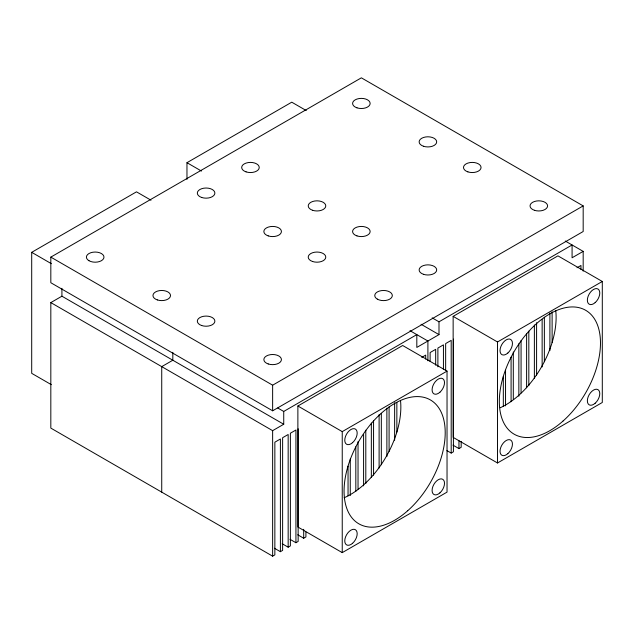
<?xml version="1.0" encoding="UTF-8"?>
<svg xmlns="http://www.w3.org/2000/svg" width="634" height="634" viewBox="0 0 634 634"><rect width="100%" height="100%" fill="white"/><g stroke="black" fill="none" stroke-linecap="round" stroke-linejoin="round"><path stroke-width="0.95" d="M51.322 384.664L31.7 373.339L31.7 252.332L136.492 191.833L150.995 200.201M186.967 179.414L186.967 162.692L291.759 102.185L306.262 110.562M50.823 257.119L361.364 77.831L583.177 205.899L583.177 231.513L272.636 410.8L50.823 282.732L50.823 257.119L272.636 385.187L583.177 205.899M298.146 428.743L298.146 541.436L295.927 542.72L295.927 430.018L290.38 433.22L290.38 545.922L288.161 547.197L288.161 434.504L282.621 437.706L282.621 550.399L280.402 551.683L280.402 438.99L274.855 442.191L274.855 554.885L272.636 556.169L50.823 428.101L50.823 302.6L61.918 296.197L283.731 424.257L283.731 411.45L416.815 334.617L416.815 347.424L438.997 334.617L438.997 321.81L572.082 244.97L572.082 257.776L583.177 251.373L583.177 271.138M297.877 406.006L402.669 345.506L447.033 371.12L447.033 492.127L342.241 552.626L297.877 527.012L297.877 406.006L342.241 431.619L447.033 371.12M453.144 316.366L557.936 255.859L602.3 281.472L602.3 402.479L497.508 462.979L453.144 437.373L453.144 316.366L497.508 341.98L602.3 281.472M50.823 302.6L272.636 430.66L283.731 424.257M421.729 357.394L425.691 355.103L425.691 359.058M576.995 267.746L580.958 265.464L580.958 269.418M297.718 534.787L303.694 538.234L305.913 536.958L305.913 532.013M446.93 450.615L451.194 453.072L453.413 451.796L453.413 339.095M452.985 445.147L458.961 448.595L461.18 447.311L461.18 441.383M565.259 241.031L583.177 251.373M186.967 162.692L201.469 171.061M432.174 317.872L438.997 321.81M421.079 324.275L438.997 334.617M409.992 330.679L427.902 341.021L427.902 360.786M31.7 252.332L51.322 263.665M277.755 408.003L283.731 411.45M289.952 539.272L295.927 542.72M282.193 543.75L288.161 547.197M274.427 548.236L280.402 551.683M552.119 311.769L552.119 342.415M549.9 313.045L549.9 350.61M544.36 317.238L544.36 361.721M542.141 319.504L542.141 366.959M536.594 322.706L536.594 375.106M534.375 324.98L534.375 378.363M528.827 331.146L528.827 385.52M526.616 333.413L526.616 387.786M521.069 340.569L521.069 392.961M518.85 343.826L518.85 396.218M513.302 351.973L513.302 399.42M511.083 357.204L511.083 401.694M505.544 370.296L505.544 405.879M503.325 376.517L503.325 406.172M497.508 341.98L497.508 462.979M458.961 440.685L458.961 448.595M451.194 453.072L451.194 340.379L445.654 343.58L445.654 370.272M443.435 369.574L443.435 344.864L437.888 348.066L437.888 366.848M435.669 365.16L435.669 349.342L430.121 352.544L430.121 361.443M396.852 402.4L396.852 432.055M394.633 402.693L394.633 440.258M389.086 406.885L389.086 451.368M386.875 408.161L386.875 456.599M381.327 413.344L381.327 464.746M379.108 414.62L379.108 468.003M373.561 420.786L373.561 475.159M371.342 423.06L371.342 477.426M365.802 430.217L365.802 483.599M363.583 434.456L363.583 485.866M358.036 441.613L358.036 489.068M355.817 446.851L355.817 491.334M350.269 458.953L350.269 495.526M348.05 466.164L348.05 495.82M342.241 431.619L342.241 552.626M303.694 529.342L303.694 538.234M272.636 385.187L272.636 410.8M272.636 430.66L272.636 556.169M172.82 352.346L172.82 360.231L161.733 366.634L161.733 492.135M61.918 288.319L61.918 296.197M555.741 310.517A71.523 41.289 -60 0 1 500.266 407.741M400.569 401.124A71.523 41.289 -60 0 1 344.111 497.777M562.992 421.079A71.523 41.289 -60 0 0 585.665 310.288A71.523 41.289 -60 0 0 501.05 385.313A71.523 41.289 -60 0 0 562.992 421.079M507.85 353.019A8.781 5.072 -60 0 0 510.632 339.412A8.781 5.072 -60 0 0 500.242 348.629A8.781 5.072 -60 0 0 507.85 353.019M595.175 302.6A8.781 5.072 -60 0 0 597.957 288.993A8.781 5.072 -60 0 0 587.567 298.21A8.781 5.072 -60 0 0 595.175 302.6M595.175 403.232A8.781 5.072 -60 0 0 597.957 389.633A8.781 5.072 -60 0 0 587.567 398.841A8.781 5.072 -60 0 0 595.175 403.232M507.85 453.651A8.781 5.072 -60 0 0 510.632 440.051A8.781 5.072 -60 0 0 500.242 449.26A8.781 5.072 -60 0 0 507.85 453.651M407.725 510.719A71.523 41.289 -60 0 0 430.399 399.935A71.523 41.289 -60 0 0 345.784 474.961A71.523 41.289 -60 0 0 407.725 510.719M352.575 442.659A8.781 5.072 -60 0 0 355.365 429.052A8.781 5.072 -60 0 0 344.975 438.268A8.781 5.072 -60 0 0 352.575 442.659M439.909 392.24A8.781 5.072 -60 0 0 442.69 378.641A8.781 5.072 -60 0 0 432.301 387.849A8.781 5.072 -60 0 0 439.909 392.24M439.909 492.88A8.781 5.072 -60 0 0 442.69 479.272A8.781 5.072 -60 0 0 432.301 488.489A8.781 5.072 -60 0 0 439.909 492.88M352.575 543.298A8.781 5.072 -60 0 0 355.365 529.691A8.781 5.072 -60 0 0 344.975 538.908A8.781 5.072 -60 0 0 352.575 543.298M201.699 197.483A8.781 5.072 0 0 0 214.878 193.093A8.781 5.072 0 0 0 201.699 188.702A8.781 5.072 0 0 0 201.699 197.483M268.245 235.903A8.781 5.072 0 0 0 281.425 231.513A8.781 5.072 0 0 0 268.245 227.115A8.781 5.072 0 0 0 268.245 235.903M312.61 261.517A8.781 5.072 0 0 0 325.781 257.119A8.781 5.072 0 0 0 312.61 252.728A8.781 5.072 0 0 0 312.61 261.517M377.333 299.129A8.781 5.072 0 0 0 392.026 296.855A8.781 5.072 0 0 0 381.272 290.641A8.781 5.072 0 0 0 377.333 299.129M423.512 274.316A8.781 5.072 0 0 0 436.691 269.925A8.781 5.072 0 0 0 423.512 265.535A8.781 5.072 0 0 0 423.512 274.316M356.974 235.903A8.781 5.072 0 0 0 370.145 231.513A8.781 5.072 0 0 0 356.974 227.115A8.781 5.072 0 0 0 356.974 235.903M312.61 210.29A8.781 5.072 0 0 0 325.781 205.899A8.781 5.072 0 0 0 312.61 201.509A8.781 5.072 0 0 0 312.61 210.29M246.063 171.869A8.781 5.072 0 0 0 259.243 167.479A8.781 5.072 0 0 0 246.063 163.089A8.781 5.072 0 0 0 246.063 171.869M356.974 107.835A8.781 5.072 0 0 0 370.145 103.445A8.781 5.072 0 0 0 356.974 99.055A8.781 5.072 0 0 0 356.974 107.835M423.512 146.256A8.781 5.072 0 0 0 436.691 141.865A8.781 5.072 0 0 0 423.512 137.475A8.781 5.072 0 0 0 423.512 146.256M467.876 171.869A8.781 5.072 0 0 0 481.055 167.479A8.781 5.072 0 0 0 467.876 163.089A8.781 5.072 0 0 0 467.876 171.869M534.422 210.29A8.781 5.072 0 0 0 547.594 205.899A8.781 5.072 0 0 0 534.422 201.509A8.781 5.072 0 0 0 534.422 210.29M268.245 363.964A8.781 5.072 0 0 0 281.425 359.573A8.781 5.072 0 0 0 268.245 355.183A8.781 5.072 0 0 0 268.245 363.964M201.699 325.543A8.781 5.072 0 0 0 214.878 321.153A8.781 5.072 0 0 0 201.699 316.762A8.781 5.072 0 0 0 201.699 325.543M157.343 299.93A8.781 5.072 0 0 0 170.514 295.539A8.781 5.072 0 0 0 157.343 291.149A8.781 5.072 0 0 0 157.343 299.93M88.974 260.709A8.781 5.072 0 0 0 103.675 258.434A8.781 5.072 0 0 0 92.913 252.221A8.781 5.072 0 0 0 88.974 260.709"/></g></svg>
